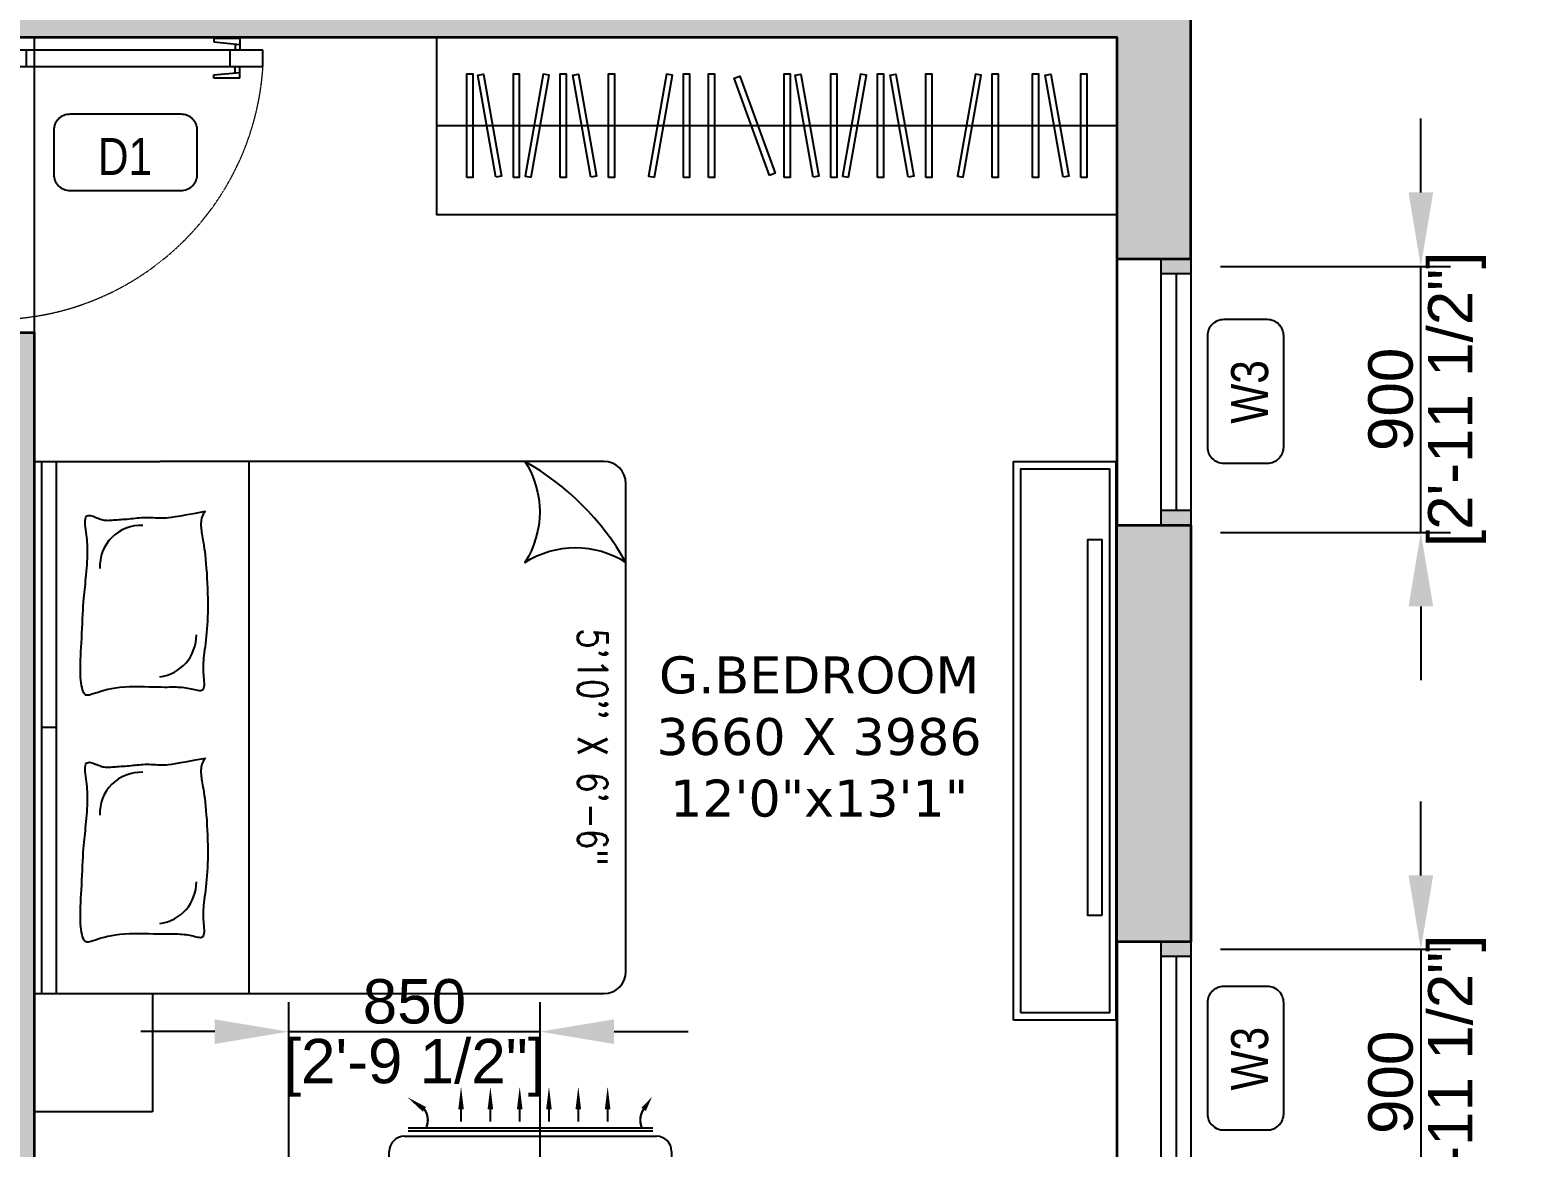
# Model space of a CAD drawing. Header units: millimetres. Extents: x 46985 to 60368, y 184712 to 204375.
# Drawn here: x 55319 to 60368, y 194017 to 197796 of the extents above; entities that cross this region are included whole.
import ezdxf
from ezdxf.enums import TextEntityAlignment as Align

# ---------------------------------------------------------------- set-up
doc = ezdxf.new("R2010")
doc.units = ezdxf.units.MM
doc.linetypes.add('3.5BHK EAST_UN-1$0$DASHED', pattern=[0.75, 0.5, -0.25])
for name, color, linetype in [('A-AC', 252, 'Continuous'), ('A-Bed Furniture', 253, 'Continuous'), ('A-Bed Side Table', 253, 'Continuous'), ('A-Dimensions', 4, 'Continuous'), ('A-Door', 11, 'Continuous'), ('A-Furniture', 8, 'Continuous'), ('A-Hatch', 252, 'Continuous'), ('A-Room Boundary', 44, 'Continuous'), ('A-Text Main', 44, 'Continuous'), ('A-TV', 253, 'Continuous'), ('A-TV Unit', 252, 'Continuous'), ('A-Wardrobe', 253, 'Continuous'), ('A-Window', 4, 'Continuous')]:
    doc.layers.add(name, color=color, linetype=linetype)
doc.layers.add('A-Wall', color=240, linetype='Continuous', lineweight=35)
doc.styles.add('2024-08-29_TOWER-A$0$simplex-0.8', font='simplex.shx', dxfattribs={"width": 0.8})
doc.styles.add('3.5BHK EAST_UN-1$0$grid_text', font='verdana.ttf')
doc.styles.add('3BHK  WEST_UN-2$0$2024-08-30_TOWER-C$0$simplex-0.8', font='simplex.shx', dxfattribs={"width": 0.8})
doc.styles.add('3BHK  WEST_UN-2$0$AMISH', font='arial.ttf')
doc.styles.add('ARIAL', font='ARIALN.TTF')
doc.styles.add('S', font='arial.ttf', dxfattribs={"height": 150})
doc.dimstyles.new('DIMSMALL', dxfattribs={"dimtxt": 150, "dimasz": 250, "dimexe": 100, "dimexo": 100, "dimgap": 25, "dimtad": 1, "dimdec": 0, "dimzin": 0, "dimdsep": 46, "dimtxsty": 'S', "dimcen": 0, "dimdle": 100, "dimclrd": 8, "dimclre": 8, "dimclrt": 256, "dimazin": 0, "dimtfac": 1, "dimtdec": 0, "dimtix": 1, "dimtmove": 0, "dimatfit": 3, "dimldrblk": '12_DatumFilled', "dimfxl": 1, "dimtolj": 1, "dimtzin": 0, "dimlwd": -1, "dimlwe": -1, "dimarcsym": 1})

# ---------------------------------------------------------------- blocks, each defined once
blk = doc.blocks.new('3.5BHK EAST_UN-1$0$Door11')
at = {"layer": 'A-Door'}
for p, q in [((-991.7, 0), (-1050, 0)), ((-1050, 0), (-1050, -65.6)), ((-991.7, -58.3), (-991.7, 0)), ((-58.3, -58.3), (-58.3, 0)), ((-58.3, 0), (0, 0)), ((0, 0), (0, -65.6)), ((-1050, -65.6), (-1003.4, -65.6)), ((-1003.4, -65.6), (-1003.4, -58.3)), ((-1003.4, -58.3), (-991.7, -58.3)), ((-104.9, -65.6), (-104.9, -1021.8)), ((-46.6, -65.6), (-104.9, -65.6)), ((-104.9, -65.6), (-104.9, -65.6)), ((-46.6, -58.3), (-58.3, -58.3)), ((-17.5, -77.3), (-52.5, -77.3)), ((-46.6, -65.6), (-46.6, -58.3)), ((-46.6, -1021.8), (-46.6, -65.6)), ((0, -65.6), (-46.6, -65.6)), ((-35, -94.7), (-35, -59.8)), ((-104.9, -182.2), (-46.6, -182.2)), ((-145.8, -846.8), (-134.1, -846.8)), ((-145.8, -940.1), (-145.8, -846.8)), ((-134.1, -846.8), (-125.5, -940.1)), ((-17.5, -846.8), (-26.1, -940.1)), ((-5.8, -846.8), (-17.5, -846.8)), ((-5.8, -940.1), (-5.8, -846.8)), ((-145.8, -940.1), (-104.9, -940.1)), ((-127.1, -922.6), (-104.9, -922.6)), ((-104.9, -905.1), (-46.6, -905.1)), ((-24.5, -922.6), (-46.6, -922.6)), ((-5.8, -940.1), (-46.6, -940.1)), ((-104.9, -1021.8), (-46.6, -1021.8))]:
    blk.add_line(p, q, dxfattribs=at)
blk.add_circle((-35, -77.3), 11.7, dxfattribs=at)
at = {"layer": 'A-Door', "linetype": '3.5BHK EAST_UN-1$0$DASHED', "lineweight": 0}
blk.add_arc((-43.9, -64.2), 959.5, 180.0822, 266.3506, dxfattribs=at)
blk = doc.blocks.new('3.5BHK EAST_UN-1$0$A$Ceb508b97')
at = {"layer": 'A-Wardrobe', "ltscale": 600}
blk.add_lwpolyline([(100.2, 600), (100.2, 0), (2400.2, 0), (2400.2, 600)], close=True, dxfattribs=at)
for points in [[(202.7, 125), (202.7, 475), (222.7, 475), (222.7, 125), (202.7, 125)], [(300.1, 125.9), (239.3, 470.6), (259, 474.1), (319.7, 129.4), (300.1, 125.9)], [(359.9, 125), (359.9, 475), (379.9, 475), (379.9, 125), (359.9, 125)], [(419.5, 125.9), (480.3, 470.6), (460.6, 474.1), (399.9, 129.4), (419.5, 125.9)], [(517.8, 125), (517.8, 475), (537.8, 475), (537.8, 125), (517.8, 125)], [(621.4, 125.9), (560.6, 470.6), (580.3, 474.1), (641.1, 129.4), (621.4, 125.9)], [(681.2, 125), (681.2, 475), (701.2, 475), (701.2, 125), (681.2, 125)], [(836.6, 125.9), (897.4, 470.6), (877.7, 474.1), (817, 129.4), (836.6, 125.9)], [(934.9, 125), (934.9, 475), (954.9, 475), (954.9, 125), (934.9, 125)], [(1019.4, 125), (1019.4, 475), (1039.4, 475), (1039.4, 125), (1019.4, 125)], [(1226.2, 132.1), (1106.5, 461), (1125.3, 467.9), (1245, 139), (1226.2, 132.1)], [(1275.7, 125), (1275.7, 475), (1295.7, 475), (1295.7, 125), (1275.7, 125)], [(1373, 125.9), (1312.3, 470.6), (1332, 474.1), (1392.7, 129.4), (1373, 125.9)], [(1432.9, 125), (1432.9, 475), (1452.9, 475), (1452.9, 125), (1432.9, 125)], [(1492.5, 125.9), (1553.3, 470.6), (1533.6, 474.1), (1472.8, 129.4), (1492.5, 125.9)], [(1590.8, 125), (1590.8, 475), (1610.8, 475), (1610.8, 125), (1590.8, 125)], [(1694.4, 125.9), (1633.6, 470.6), (1653.3, 474.1), (1714.1, 129.4), (1694.4, 125.9)], [(1754.2, 125), (1754.2, 475), (1774.2, 475), (1774.2, 125), (1754.2, 125)], [(1880.8, 125.9), (1941.5, 470.6), (1921.8, 474.1), (1861.1, 129.4), (1880.8, 125.9)], [(1979, 125), (1979, 475), (1999, 475), (1999, 125), (1979, 125)], [(2114.9, 125), (2114.9, 475), (2134.9, 475), (2134.9, 125), (2114.9, 125)], [(2218.5, 125.9), (2157.7, 470.6), (2177.4, 474.1), (2238.2, 129.4), (2218.5, 125.9)], [(2278.3, 125), (2278.3, 475), (2298.3, 475), (2298.3, 125), (2278.3, 125)], [(2400.2, 300), (100, 300)]]:
    blk.add_lwpolyline(points, dxfattribs=at)
blk = doc.blocks.new('A$C060bb122')
at = {"layer": 'A-Window', "linetype": 'Continuous'}
for points in [[(0, 0), (-100, 0), (-100, -50), (0, -50)], [(-100, -900), (0, -900), (0, -850), (-100, -850)]]:
    blk.add_hatch(color=256, dxfattribs=at).paths.add_polyline_path(points)
for p, q in [((-249.5, 0), (-249.5, -900)), ((-100, 0), (-249.5, 0)), ((-100, -50), (-100, 0)), ((0, 0), (-100, 0)), ((0, 0), (-100, 0)), ((0, 0), (0, -900)), ((0, 0), (0, -50)), ((0, -50), (-100, -50)), ((-100, -850), (-100, -50)), ((-50, -50), (-50, -850)), ((0, -50), (0, -850)), ((-100, -900), (-100, -850)), ((-100, -850), (0, -850)), ((0, -850), (0, -900)), ((-100, -900), (-250, -900)), ((0, -900), (-100, -900)), ((0, -900), (-100, -900))]:
    blk.add_line(p, q, dxfattribs=at)
blk = doc.blocks.new('2024-08-29_TOWER-A$0$WNTG')
at = {"layer": 'A-Text Main'}
blk.add_lwpolyline([(-187.8, 246.2), (187.8, 246.2, -0.414214), (242.8, 191.2), (242.8, 43.3, -0.414214), (187.8, -11.7), (-187.8, -11.7, -0.414214), (-242.8, 43.3), (-242.8, 191.2, -0.414214)], format="xyb", close=True, dxfattribs=at)
at = {"layer": 'A-Text Main', "style": '2024-08-29_TOWER-A$0$simplex-0.8', "width": 0.8}
blk.add_attdef('WNTG', text='', height=150, dxfattribs=at).set_placement((-1.6, 43), align=Align.CENTER)
blk = doc.blocks.new('3BHK  WEST_UN-2$0$WALL MOUNTED SPLIT AC')
at = {"layer": 'A-AC'}
for p, q in [((18067.15, -8077.46), (18073.71, -8077.46)), ((18064.01, -8112.84, 0), (18064, -8079.99, 0)), ((18064.41, -8112.84, 0), (18064.41, -8079.99, 0)), ((18065.12, -8113.34), (18065.11, -8079.5)), ((18075.75, -8079.5), (18075.75, -8113.29)), ((18073.72, -8115.33), (18067.16, -8115.38))]:
    blk.add_line(p, q, dxfattribs=at)
at = {"layer": 'A-AC', "elevation": 0}
for points in [[(18059.86, -8080.11, 0, 0.75, 0), (18061.51, -8081.22, 0.75, 0.75, 0)], [(18058.43, -8086.05, 0, 0.75, 0), (18061.52, -8086.05, 0.75, 0.75, 0)], [(18058.44, -8089.99, 0, 0.75, 0), (18061.52, -8089.99, 0.75, 0.75, 0)], [(18058.44, -8093.93, 0, 0.75, 0), (18061.52, -8093.93, 0.75, 0.75, 0)], [(18058.44, -8097.86, 0, 0.75, 0), (18061.52, -8097.86, 0.75, 0.75, 0)], [(18058.44, -8101.8, 0, 0.75, 0), (18061.52, -8101.8, 0.75, 0.75, 0)], [(18058.44, -8105.74, 0, 0.75, 0), (18061.52, -8105.74, 0.75, 0.75, 0)], [(18059.87, -8112.95, 0, 0.75, 0), (18061.51, -8110.65, 0.75, 0.75, 0)]]:
    blk.add_lwpolyline(points, format="xyseb", dxfattribs=at)
at = {"layer": 'A-AC', "const_width": 0.3, "elevation": 0}
for points in [[(18061.51, -8081.22, 0.246742), (18063.87, -8081.49, -4.761831)], [(18061.51, -8110.65, -0.246742), (18063.87, -8110.38, 4.761831)]]:
    blk.add_lwpolyline(points, format="xyb", dxfattribs=at)
for points in [[(18061.52, -8086.05), (18063.17, -8086.05)], [(18061.52, -8089.99), (18063.17, -8089.99)], [(18061.52, -8093.93), (18063.17, -8093.93)], [(18061.52, -8097.86), (18063.17, -8097.86)], [(18061.52, -8101.8), (18063.17, -8101.8)], [(18061.52, -8105.74), (18063.17, -8105.74)]]:
    blk.add_lwpolyline(points, dxfattribs=at)
at = {"layer": 'A-AC'}
for centre, start, end in [((18067.15, -8079.5), 90.0082, 180.0082), ((18073.71, -8079.5), 0.0078, 90.0078), ((18067.16, -8113.34), 180.0082, 270.0082), ((18073.71, -8113.29), 270.0078, 0.0078)]:
    blk.add_arc(centre, 2.04, start, end, dxfattribs=at)
at = {"layer": 'A-AC', "style": '3BHK  WEST_UN-2$0$AMISH'}
blk.add_attdef('IDU', text='', height=2.4, rotation=90.0082, dxfattribs=at).set_placement((18070, -8096.33, 0), align=Align.MIDDLE_CENTER)
blk = doc.blocks.new('3.5BHK EAST-UN-5$0$2024-08-29_TOWER-A$0$TV FG')
at = {"layer": 'A-TV'}
blk.add_lwpolyline([(-635, -25), (635, -25), (635, -75), (-635, -75)], close=True, dxfattribs=at)
blk = doc.blocks.new('A$C0449c06b')
at = {"layer": 'A-Bed Furniture'}
for p, q in [((0, 1800), (425, 1800)), ((75, 0), (75, 1800)), ((1925, 1800), (425, 1800)), ((725, 1800), (725, 0)), ((2000, 75), (2000, 1725)), ((75, 900), (25, 900)), ((75, 900), (75, 900)), ((0, 0), (1925, 0))]:
    blk.add_line(p, q, dxfattribs=at)
for points in [[(0, 1800), (0, 0)], [(25, 0), (25, 1800)], [(578.7, 1631.7), (574.4, 1626.4), (571, 1621.3), (568.4, 1616.2), (566.4, 1611.1), (565.1, 1606.1), (564.2, 1601.2), (563.7, 1596.3), (563.5, 1591.4), (563.4, 1586.6), (563.5, 1581.8), (563.8, 1576.8), (564.2, 1571.7), (564.8, 1566.3), (565.6, 1560.7), (566.5, 1554.7), (567.5, 1548.2), (568.7, 1541.2), (570.1, 1533.5), (571.5, 1525.2), (573, 1516.1), (574.5, 1506), (576, 1495), (577.5, 1482.8), (578.9, 1469.5), (580.3, 1454.9), (581.5, 1439.2), (582.7, 1422.7), (583.7, 1405.7), (584.6, 1388.3), (585.3, 1370.8), (585.8, 1353.5), (586.2, 1336.5), (586.4, 1320.2), (586.3, 1304.4), (586.1, 1289.3), (585.7, 1274.6), (585.2, 1260.5), (584.4, 1246.8), (583.5, 1233.5), (582.5, 1220.7), (581.3, 1208.2), (580, 1196.2), (578.6, 1184.5), (577.2, 1173.4), (575.9, 1162.8), (574.6, 1152.8), (573.5, 1143.4), (572.5, 1134.7), (571.8, 1126.6), (571.2, 1119.1), (570.8, 1112.1), (570.7, 1105.3), (570.7, 1098.7), (570.8, 1092.2), (571.2, 1085.6), (571.6, 1078.8), (572.2, 1071.7), (572.8, 1064.4), (573.3, 1057.2), (573.7, 1050.3), (573.7, 1043.8), (573.3, 1038), (572.3, 1033.1), (570.7, 1029.2), (568.4, 1026.5), (565.5, 1025), (561.9, 1024.3), (557.7, 1024.5), (553.1, 1025.2), (548.1, 1026.3), (542.8, 1027.6), (537.2, 1029), (531.3, 1030.3), (525.3, 1031.5), (519.2, 1032.6), (512.9, 1033.6), (506.5, 1034.4), (500, 1035), (493.5, 1035.5), (486.9, 1035.9), (480.2, 1036.1), (473.4, 1036.2), (466.1, 1036.1), (458.3, 1036.1), (449.6, 1036), (439.9, 1036), (429.1, 1036.1), (416.9, 1036.3), (403.1, 1036.6), (388.1, 1037), (372.2, 1037.3), (355.6, 1037.6), (338.8, 1037.6), (322, 1037.3), (305.5, 1036.5), (289.6, 1035.2), (274.7, 1033.3), (260.8, 1030.9), (248, 1028.2), (236.1, 1025.2), (225.3, 1022.1), (215.5, 1019.1), (206.8, 1016.3), (199.2, 1013.7), (192.7, 1011.7), (187.1, 1010.1), (182.4, 1009.3), (178.5, 1009.1), (175.1, 1009.7), (172.3, 1011.3), (169.7, 1013.8), (167.5, 1017.5), (165.3, 1022.2), (163.3, 1028.1), (161.5, 1035), (159.9, 1042.7), (158.5, 1051.4), (157.3, 1060.7), (156.4, 1070.8), (155.9, 1081.4), (155.6, 1092.6), (155.7, 1104.3), (155.9, 1116.5), (156.4, 1129.3), (157.1, 1142.7), (157.8, 1156.7), (158.6, 1171.3), (159.4, 1186.6), (160.2, 1202.5), (160.9, 1218.8), (161.7, 1235.3), (162.4, 1251.7), (163.2, 1267.8), (164, 1283.4), (164.8, 1298.2), (165.6, 1312), (166.5, 1324.6), (167.4, 1336.2), (168.4, 1346.9), (169.4, 1357), (170.4, 1366.8), (171.5, 1376.3), (172.5, 1386), (173.6, 1395.9), (174.7, 1406.2), (175.7, 1417), (176.7, 1427.9), (177.6, 1439), (178.4, 1450.1), (179.1, 1461), (179.6, 1471.7), (180, 1481.9), (180.2, 1491.6), (180.1, 1500.9), (179.9, 1509.9), (179.6, 1518.6), (179, 1527.1), (178.3, 1535.5), (177.4, 1543.9), (176.5, 1552.4), (175.3, 1561.1), (174.2, 1569.7), (173.2, 1578.2), (172.4, 1586.2), (171.9, 1593.7), (171.9, 1600.4), (172.5, 1606.1), (173.8, 1610.7), (175.8, 1614), (178.6, 1616.1), (181.9, 1617.2), (185.7, 1617.4), (189.8, 1616.9), (194.2, 1615.9), (198.7, 1614.5), (203.1, 1612.8), (207.4, 1611.2), (211.7, 1609.5), (215.8, 1607.8), (219.9, 1606.3), (223.9, 1604.8), (228, 1603.5), (232.1, 1602.5), (236.2, 1601.7), (240.3, 1601.1), (244.6, 1600.9), (249, 1600.8), (253.6, 1601), (258.4, 1601.2), (263.4, 1601.6), (268.7, 1602.1), (274.4, 1602.5), (280.3, 1603), (286.6, 1603.5), (293.1, 1603.9), (299.8, 1604.4), (306.6, 1604.9), (313.5, 1605.4), (320.4, 1606), (327.3, 1606.6), (334.1, 1607.3), (340.9, 1608), (347.6, 1608.8), (354.3, 1609.4), (361, 1610), (367.7, 1610.5), (374.5, 1610.8), (381.3, 1610.9), (388.2, 1610.8), (395.2, 1610.5), (402.3, 1610.1), (409.4, 1609.7), (416.5, 1609.3), (423.7, 1609.1), (431, 1608.9), (438.3, 1609), (445.7, 1609.4), (454.2, 1610.3), (464.6, 1611.6), (477.8, 1613.7), (494.9, 1616.6), (516.8, 1620.5), (544.4, 1625.5), (578.7, 1631.7)], [(578.7, 796.7), (574.4, 791.4), (571, 786.3), (568.4, 781.2), (566.4, 776.1), (565.1, 771.1), (564.2, 766.2), (563.7, 761.3), (563.5, 756.4), (563.4, 751.6), (563.5, 746.8), (563.8, 741.8), (564.2, 736.7), (564.8, 731.3), (565.6, 725.7), (566.5, 719.7), (567.5, 713.2), (568.7, 706.2), (570.1, 698.5), (571.5, 690.2), (573, 681.1), (574.5, 671), (576, 660), (577.5, 647.8), (578.9, 634.5), (580.3, 619.9), (581.5, 604.2), (582.7, 587.7), (583.7, 570.7), (584.6, 553.3), (585.3, 535.8), (585.8, 518.5), (586.2, 501.5), (586.4, 485.2), (586.3, 469.4), (586.1, 454.3), (585.7, 439.6), (585.2, 425.5), (584.4, 411.8), (583.5, 398.5), (582.5, 385.7), (581.3, 373.2), (580, 361.2), (578.6, 349.5), (577.2, 338.4), (575.9, 327.8), (574.6, 317.8), (573.5, 308.4), (572.5, 299.7), (571.8, 291.6), (571.2, 284.1), (570.8, 277.1), (570.7, 270.3), (570.7, 263.7), (570.8, 257.2), (571.2, 250.6), (571.6, 243.8), (572.2, 236.7), (572.8, 229.4), (573.3, 222.2), (573.7, 215.3), (573.7, 208.8), (573.3, 203), (572.3, 198.1), (570.7, 194.2), (568.4, 191.5), (565.5, 190), (561.9, 189.3), (557.7, 189.5), (553.1, 190.2), (548.1, 191.3), (542.8, 192.6), (537.2, 194), (531.3, 195.3), (525.3, 196.5), (519.2, 197.6), (512.9, 198.6), (506.5, 199.4), (500, 200), (493.5, 200.5), (486.9, 200.9), (480.2, 201.1), (473.4, 201.2), (466.1, 201.1), (458.3, 201.1), (449.6, 201), (439.9, 201), (429.1, 201.1), (416.9, 201.3), (403.1, 201.6), (388.1, 202), (372.2, 202.3), (355.6, 202.6), (338.8, 202.6), (322, 202.3), (305.5, 201.5), (289.6, 200.2), (274.7, 198.3), (260.8, 195.9), (248, 193.2), (236.1, 190.2), (225.3, 187.1), (215.5, 184.1), (206.8, 181.3), (199.2, 178.7), (192.7, 176.7), (187.1, 175.1), (182.4, 174.3), (178.5, 174.1), (175.1, 174.7), (172.3, 176.3), (169.7, 178.8), (167.5, 182.5), (165.3, 187.2), (163.3, 193.1), (161.5, 200), (159.9, 207.7), (158.5, 216.4), (157.3, 225.7), (156.4, 235.8), (155.9, 246.4), (155.6, 257.6), (155.7, 269.3), (155.9, 281.5), (156.4, 294.3), (157.1, 307.7), (157.8, 321.7), (158.6, 336.3), (159.4, 351.6), (160.2, 367.5), (160.9, 383.8), (161.7, 400.3), (162.4, 416.7), (163.2, 432.8), (164, 448.4), (164.8, 463.2), (165.6, 477), (166.5, 489.6), (167.4, 501.2), (168.4, 511.9), (169.4, 522), (170.4, 531.8), (171.5, 541.3), (172.5, 551), (173.6, 560.9), (174.7, 571.2), (175.7, 582), (176.7, 592.9), (177.6, 604), (178.4, 615.1), (179.1, 626), (179.6, 636.7), (180, 646.9), (180.2, 656.6), (180.1, 665.9), (179.9, 674.9), (179.6, 683.6), (179, 692.1), (178.3, 700.5), (177.4, 708.9), (176.5, 717.4), (175.3, 726.1), (174.2, 734.7), (173.2, 743.2), (172.4, 751.2), (171.9, 758.7), (171.9, 765.4), (172.5, 771.1), (173.8, 775.7), (175.8, 779), (178.6, 781.1), (181.9, 782.2), (185.7, 782.4), (189.8, 781.9), (194.2, 780.9), (198.7, 779.5), (203.1, 777.8), (207.4, 776.2), (211.7, 774.5), (215.8, 772.8), (219.9, 771.3), (223.9, 769.8), (228, 768.5), (232.1, 767.5), (236.2, 766.7), (240.3, 766.1), (244.6, 765.9), (249, 765.8), (253.6, 766), (258.4, 766.2), (263.4, 766.6), (268.7, 767.1), (274.4, 767.5), (280.3, 768), (286.6, 768.5), (293.1, 768.9), (299.8, 769.4), (306.6, 769.9), (313.5, 770.4), (320.4, 771), (327.3, 771.6), (334.1, 772.3), (340.9, 773), (347.6, 773.8), (354.3, 774.4), (361, 775), (367.7, 775.5), (374.5, 775.8), (381.3, 775.9), (388.2, 775.8), (395.2, 775.5), (402.3, 775.1), (409.4, 774.7), (416.5, 774.3), (423.7, 774.1), (431, 773.9), (438.3, 774), (445.7, 774.4), (454.2, 775.3), (464.6, 776.6), (477.8, 778.7), (494.9, 781.6), (516.8, 785.5), (544.4, 790.5), (578.7, 796.7)]]:
    blk.add_lwpolyline(points, dxfattribs=at)
blk.add_lwpolyline([(1658.6, 1800, -0.292894), (1658.6, 1458.6, -0.292894), (2000, 1458.6, 0.136668)], format="xyb", close=True, dxfattribs=at)
for centre, radius, start, end in [((1925, 1725), 75, 360, 90), ((360.1, 1445), 138.7, 87.3191, 182.6809), ((406, 1212.4), 141.8, 277.3413, 0.47), ((360.1, 610), 138.7, 87.3191, 182.6809), ((406, 377.4), 141.8, 277.3413, 0.47), ((1925, 75), 75, 270, 360)]:
    blk.add_arc(centre, radius, start, end, dxfattribs=at)
at = {"layer": 'A-Bed Furniture', "ltscale": 5, "insert": (1937.3, 1235.7), "char_height": 100, "width": 1163.145, "attachment_point": 1, "rotation": 270, "style": '3BHK  WEST_UN-2$0$2024-08-30_TOWER-C$0$simplex-0.8'}
blk.add_mtext('5\'10\'\' X 6\'-6"', dxfattribs=at)
blk = doc.blocks.new('A$C33f16c26')
at = {"layer": 'A-Bed Side Table'}
blk.add_lwpolyline([(400, 400), (0, 400), (0, 0), (400, 0)], close=True, dxfattribs=at)
blk = doc.blocks.new('Unit-1')
at = {"layer": 'A-Hatch', "linetype": 'Continuous'}
h = blk.add_hatch(color=256, dxfattribs=at)
h.dxf.hatch_style = 1
h.paths.add_polyline_path([(-7145, 15335.7), (-6895, 15335.7), (-6895, 16800.1), (-8999.8, 16800.1), (-8999.8, 16550.3), (-7145, 16550.1)])
h.paths.add_polyline_path([(-10800, 15796), (-10800, 12295), (-8145, 12295), (-8145, 12045.7), (-10800, 12045.7), (-10800, 10820), (-11050, 10820), (-11050, 15796)])
h.paths.add_polyline_path([(-5470, 12045.7), (-5270, 12045.7), (-5270, 16550.1), (-4400.1, 16550.1), (-4400.1, 16800.1), (-5470, 16800.1)])
h.paths.add_polyline_path([(-250, 16550.1), (-1050.1, 16550.1), (-1050.1, 16800.1), (0, 16800.1), (0, 16550.1), (0, 13495), (-250, 13495)])
h.paths.add_polyline_path([(-4110, 12295), (-4110, 12045.7), (-250, 12045.7), (-250, 11295.1), (0, 11295.1), (0, 12295)])
h.paths.add_polyline_path([(-3910, 8082.6), (-3910, 6370), (-1440, 6370), (-1440, 6420), (-1240, 6420), (-1240, 6370), (0, 6370), (0, 0), (-250, 0), (-250, 6170), (-4110, 6170), (-4110, 11045.7), (-3910, 11045.7)])
h.paths.add_polyline_path([(-250, 10395.1), (0, 10395.1), (0, 8985.1), (-250, 8985.1)])
h.paths.add_polyline_path([(-3740, 4410), (-6535, 4410), (-6535, 4210), (-3940, 4210), (-3940, 250), (-4840, 250), (-4840, 0), (-3240, 0), (-3240, 250), (-3740, 250)])
h.paths.add_polyline_path([(-7535, 4210), (-8145, 4210), (-10800, 4210), (-10800, 3620.1), (-11050, 3620.1), (-11050.1, 4460.1), (-8145, 4460), (-8145, 4410), (-8150, 4410), (-7535, 4410)])
h.paths.add_polyline_path([(-10800.1, 1820.1), (-10800, 250), (-6535, 250), (-6535, 2135), (-6335, 2135), (-6335, 250), (-5590, 250), (-5590, 0), (-10800, 0), (-11050, 0), (-11050, 250), (-11050.1, 1820.1)])
at = {"layer": 'A-Room Boundary', "linetype": 'Continuous'}
blk.add_lwpolyline([(-3910, 8060), (-250, 8060), (-250, 12045.7), (-3910, 12045.7)], close=True, dxfattribs=at)
at = {"layer": 'A-TV Unit', "ltscale": 600}
for points in [[(-599.6, 8720), (-600, 10610), (-253.3, 10610), (-253.3, 8720)], [(-574.6, 8745), (-575, 10585), (-275, 10585), (-274.6, 8745)]]:
    blk.add_lwpolyline(points, close=True, dxfattribs=at)
at = {"layer": 'A-Wall'}
for points in [[(-4110, 12295), (-4110, 12045.7), (-250, 12045.7), (-250, 11295.1), (0, 11295.1), (0, 12295)], [(-250, 10395.1), (0, 10395.1), (0, 8985.1), (-250, 8985.1)]]:
    blk.add_lwpolyline(points, close=True, dxfattribs=at)
blk.add_lwpolyline([(-3910, 8082.6), (-3910, 6370), (-1440, 6370), (-1440, 6420), (-1240, 6420), (-1240, 6370), (0, 6370), (0, 0), (-250, 0), (-250, 6170), (-4110, 6170), (-4110, 11045.7), (-3910, 11045.7), (-3910, 8082.6)], dxfattribs=at)
at = {"layer": 'A-AC'}
ref = blk.add_blockref('3BHK  WEST_UN-2$0$WALL MOUNTED SPLIT AC', (201572.1, 463066.8), dxfattribs=dict(at, xscale=25.17221723757713, yscale=25.17221723757713, zscale=25.17221723757713, rotation=270))
ref.add_attrib('IDU', 'IDU', dxfattribs={"layer": 'A-Furniture', "height": 60.41, "rotation": 180.0082, "style": '3BHK  WEST_UN-2$0$AMISH'}).set_placement((-2323.3, 8216.2, 0), align=Align.MIDDLE_CENTER)
at = {"layer": 'A-Bed Furniture'}
blk.add_blockref('A$C0449c06b', (-3910, 8810), dxfattribs=at)
at = {"layer": 'A-Bed Side Table', "xscale": -1, "rotation": 180}
blk.add_blockref('A$C33f16c26', (-3910, 8810), dxfattribs=at)
at = {"layer": 'A-Door', "xscale": 0.9523809523809337, "yscale": 0.9523809523809337, "zscale": 0.9523809523809337, "rotation": 90}
blk.add_blockref('3.5BHK EAST_UN-1$0$Door11', (-4110, 12045.7), dxfattribs=at)
at = {"layer": 'A-Text Main'}
ref = blk.add_blockref('2024-08-29_TOWER-A$0$WNTG', (-3601.7, 11772.7), dxfattribs=dict(at, xscale=-1, rotation=180))
ref.add_attrib('WNTG', 'D1', dxfattribs={"height": 125, "style": 'ARIAL'}).set_placement((-3603.3, 11579.2), align=Align.CENTER)
ref = blk.add_blockref('2024-08-29_TOWER-A$0$WNTG', (67.7, 10846.9), dxfattribs=dict(at, xscale=-1, rotation=270))
ref.add_attrib('WNTG', 'W3', dxfattribs={"height": 125, "rotation": 90, "style": 'ARIAL'}).set_placement((261.2, 10845.3), align=Align.CENTER)
ref = blk.add_blockref('2024-08-29_TOWER-A$0$WNTG', (67.7, 8591.6), dxfattribs=dict(at, xscale=-1, rotation=270))
ref.add_attrib('WNTG', 'W3', dxfattribs={"height": 125, "rotation": 90, "style": 'ARIAL'}).set_placement((261.2, 8590), align=Align.CENTER)
at = {"layer": 'A-TV', "ltscale": 600, "xscale": -1, "rotation": 270}
blk.add_blockref('3.5BHK EAST-UN-5$0$2024-08-29_TOWER-A$0$TV FG', (-274.9, 9710.5), dxfattribs=at)
at = {"layer": 'A-Wardrobe', "ltscale": 600}
blk.add_blockref('3.5BHK EAST_UN-1$0$A$Ceb508b97', (-2650.2, 11445.7), dxfattribs=at)
at = {"layer": 'A-Window'}
for p in [(0, 11295.1), (0, 8985.1)]:
    blk.add_blockref('A$C060bb122', p, dxfattribs=at)
at = {"layer": 'A-Text Main', "linetype": 'Continuous', "insert": (-1256.9, 9678.5), "char_height": 125, "width": 1102.157, "attachment_point": 5, "style": '3.5BHK EAST_UN-1$0$grid_text'}
blk.add_mtext('G.BEDROOM\\P3660 X 3986\\P12\'0"x13\'1"', dxfattribs=at)
blk = doc.blocks.new('*D36')
at = {"layer": 'A-Dimensions', "color": 8, "transparency": 16777216}
for p, q in [((60022, 194936.4), (60022, 195186.4)), ((59344.4, 194686.4), (60122, 194686.4)), ((60022, 194686.4), (60022, 193786.4)), ((59344.4, 193786.4), (60122, 193786.4)), ((60022, 193536.4), (60022, 193286.4))]:
    blk.add_line(p, q, dxfattribs=at)
for points in [[(59980.4, 194936.4), (60063.7, 194936.4), (60022, 194686.4)], [(59980.4, 193536.4), (60063.7, 193536.4), (60022, 193786.4)]]:
    blk.add_solid(points, dxfattribs=at)
at = {"layer": 'Defpoints', "color": 0, "transparency": 16777216}
for p in [(59244.4, 194686.4), (59244.4, 193786.4), (60022, 193786.4)]:
    blk.add_point(p, dxfattribs=at)
at = {"layer": 'A-Dimensions', "lineweight": 30, "transparency": 16777216, "char_height": 150, "attachment_point": 5, "rotation": 90, "style": 'S'}
for s, insert in [('\\A1;[2\'-11 1/2"]', (60144.1, 194236.4)), ('\\A1;900', (59920.4, 194236.4))]:
    blk.add_mtext(s, dxfattribs=dict(at, insert=insert))
blk = doc.blocks.new('12_DatumFilled')
at = {"color": 8, "linetype": 'ByBlock'}
blk.add_solid([(0, 0.577), (-1, 0), (0, -0.577)], dxfattribs=at)
blk = doc.blocks.new('*D37')
at = {"layer": 'A-Dimensions', "color": 8, "transparency": 16777216}
for p, q in [((60022, 197246.4), (60022, 197496.4)), ((59344.4, 196996.4), (60122, 196996.4)), ((60022, 196096.4), (60022, 196996.4)), ((59344.4, 196096.4), (60122, 196096.4)), ((60022, 195846.4), (60022, 195596.4))]:
    blk.add_line(p, q, dxfattribs=at)
for points in [[(59980.4, 197246.4), (60063.7, 197246.4), (60022, 196996.4)], [(59980.4, 195846.4), (60063.7, 195846.4), (60022, 196096.4)]]:
    blk.add_solid(points, dxfattribs=at)
at = {"layer": 'Defpoints', "color": 0, "transparency": 16777216}
for p in [(59244.4, 196996.4), (60022, 196996.4), (59244.4, 196096.4)]:
    blk.add_point(p, dxfattribs=at)
at = {"layer": 'A-Dimensions', "lineweight": 30, "transparency": 16777216, "char_height": 150, "attachment_point": 5, "rotation": 90, "style": 'S'}
for s, insert in [('\\A1;[2\'-11 1/2"]', (60144.1, 196546.4)), ('\\A1;900', (59920.4, 196546.4))]:
    blk.add_mtext(s, dxfattribs=dict(at, insert=insert))
blk = doc.blocks.new('*D38')
at = {"layer": 'A-Dimensions', "color": 8, "transparency": 16777216}
for p, q in [((56194.4, 193886.4), (56194.4, 194507.8)), ((57044.4, 193886.4), (57044.4, 194507.8)), ((55944.4, 194407.8), (55694.4, 194407.8)), ((56194.4, 194407.8), (57044.4, 194407.8)), ((57294.4, 194407.8), (57544.4, 194407.8))]:
    blk.add_line(p, q, dxfattribs=at)
for points in [[(55944.4, 194449.5), (55944.4, 194366.1), (56194.4, 194407.8)], [(57294.4, 194449.5), (57294.4, 194366.1), (57044.4, 194407.8)]]:
    blk.add_solid(points, dxfattribs=at)
at = {"layer": 'Defpoints', "color": 0, "transparency": 16777216}
for p in [(57044.4, 194407.8), (56194.4, 193786.4), (57044.4, 193786.4)]:
    blk.add_point(p, dxfattribs=at)
at = {"layer": 'A-Dimensions', "lineweight": 30, "transparency": 16777216, "char_height": 150, "attachment_point": 5, "style": 'S'}
for s, insert in [('\\A1;850', (56619.4, 194509.4)), ('\\A1;[2\'-9 1/2"]', (56619.4, 194285.7))]:
    blk.add_mtext(s, dxfattribs=dict(at, insert=insert))

msp = doc.modelspace()

# ---------------------------------------------------------------- dimensions: what is measured, and where the dimension line sits
at = {"layer": 'A-Dimensions', "lineweight": 30}
for base, p1, p2, picture, middle in [((60022, 196996.4), (59244.4, 196096.4), (59244.4, 196996.4), '*D37', (60022, 196546.4)), ((60022, 193786.4), (59244.4, 194686.4), (59244.4, 193786.4), '*D36', (60022, 194236.4))]:
    dim = msp.add_linear_dim(base=base, p1=p1, p2=p2, angle=90, dimstyle='DIMSMALL', override={"dimpost": '\\X'}, dxfattribs=at)
    dim.commit()
    dim.dimension.update_dxf_attribs({"geometry": picture, "text_midpoint": middle})
dim = msp.add_linear_dim(base=(57044.4, 194407.8), p1=(56194.4, 193786.4), p2=(57044.4, 193786.4), dimstyle='DIMSMALL', override={"dimpost": '\\X'}, dxfattribs=at)
dim.commit()
dim.dimension.update_dxf_attribs({"geometry": '*D38', "text_midpoint": (56619.4, 194407.8)})

# ---------------------------------------------------------------- next in the draw order: block references
at = {"linetype": 'Continuous'}
msp.add_blockref('Unit-1', (59244.4, 185726.4), dxfattribs=at)

doc.saveas('drawing.dxf')
